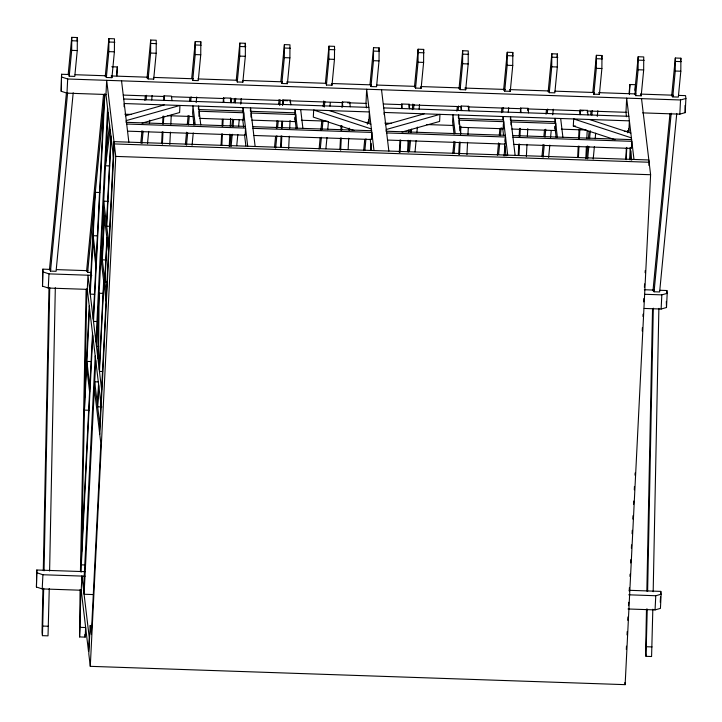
<?xml version="1.0" encoding="UTF-8"?>
<svg xmlns="http://www.w3.org/2000/svg" width="722" height="722" viewBox="0 0 722 722"><rect width="100%" height="100%" fill="white"/><g stroke="black" fill="none" stroke-linecap="round" stroke-linejoin="round"><path stroke-width="1.08" d="M97.921 358.59L98.373 308.285M98.499 363.41L99.122 293.258L103.363 293.403M42.923 588.385L42.038 632.255L42.445 635.658L48.022 635.847L49.258 588.547M43.284 570.389L48.979 288.078M42.445 635.658L43.69 588.349M44.042 570.84L49.746 287.509M49.61 571.03L55.323 287.699M80.07 589.657L79.591 636.93L85.16 637.12L85.638 627.526L80.07 627.337L79.591 636.93M80.431 571.662L86.117 289.351M80.07 627.337L80.828 589.621M81.18 572.113L86.893 288.782M646.488 609.061L645.603 652.932L646.009 656.334L651.587 656.524L652.823 609.215M646.849 591.065L652.544 308.754M646.009 656.334L647.255 609.025M647.607 591.517L653.311 308.186M653.175 591.706L658.879 308.375M50.757 269.414L42.869 269.144L42.499 286.147L48.275 288.042L87.705 289.387M42.499 286.147L42.869 269.144M48.275 288.042L48.979 273.873L43.212 271.977M85.241 571.671L36.804 570.01L36.443 587.013L42.21 588.908L81.64 590.262M69.456 74.528L61.569 74.258L61.199 91.261L66.975 93.156L106.405 94.51M36.443 587.013L36.804 570.01M61.199 91.261L61.569 74.258M42.21 588.908L42.923 574.748L37.147 572.853M66.975 93.156L67.678 78.996L61.911 77.101M69.204 76.216L71.686 50.359L71.758 37.345L77.326 37.535L77.254 50.549L74.772 76.406L69.204 76.216L68.996 74.51M84.709 397.217L89.257 306.029M89.97 291.868L94.519 200.68M89.528 308.303L84.447 410.105L88.905 410.258M81.586 551.951L92.506 333.284M93.219 319.124L104.139 100.457M92.777 335.559L81.324 564.839L84.673 564.956M104.825 94.356L93.49 321.389L96.829 321.507M106.342 77.489L108.823 51.632L108.896 38.618L114.473 38.807L114.392 51.822L111.91 77.678L106.342 77.489L106.143 75.783M83.544 589.712L95.214 356M95.927 341.831L107.596 108.119M95.764 360.54L84.086 594.251L93.003 594.558M108.138 112.659L96.468 346.37L98.697 346.452M102.127 258.142L104.248 215.652M104.446 217.358L102.325 259.848L106.567 259.992M97.479 405.105L98.544 383.86M99.248 369.691L103.67 281.165M106.504 224.506L110.917 135.98M98.743 385.566L97.687 406.811L101.928 406.955M103.869 282.871L99.456 371.397L102.632 371.505M111.125 137.685L106.703 226.212L109.888 226.32M104.762 280.289L106.883 237.8M107.091 239.496L104.97 281.995L107.091 282.067M116.91 75.927L117.361 66.947L111.784 66.758M99.492 432.018L113.995 141.647L648.843 159.968L648.735 162.152M92.335 625.586L90.214 625.514L88.797 653.843L90.286 666.334L625.135 684.655L650.603 174.733L641.533 98.643M99.762 434.292L114.266 143.922L649.114 162.242L648.952 165.509M90.286 666.334L115.755 156.412L106.685 80.332L105.972 94.492L113.562 158.082M124.085 106.739L124.247 103.544L369.384 111.946L368.852 122.569L365.485 122.451M126.179 122.605L126.278 120.583L179.958 105.457L179.607 112.542L142.026 123.128M148.127 78.924L150.609 53.058L150.681 40.053L156.25 40.242L156.178 53.247L153.696 79.113L148.127 78.924L147.929 77.218M161.656 143.182L162.215 131.918M162.612 124.031L163.01 116.143M163.795 100.367L164.02 95.864L171.448 96.116L171.989 100.656M162.369 144.229L162.992 131.864M163.38 124.004L163.777 116.134M169.805 144.481L170.419 132.117M170.807 124.256L171.258 115.267M192.702 80.449L195.184 54.583L195.256 41.578L200.824 41.768L200.752 54.773L198.27 80.638L192.702 80.449L192.494 78.743M198.379 109.13L198.532 106.089L200.77 124.87M198.893 116.305L199.146 111.242L243.72 112.767L243.359 119.852L199.904 118.363M221.085 145.221L221.645 133.949M222.042 126.07L222.376 119.301M223.224 102.407L223.45 97.894L230.878 98.156L231.419 102.695M221.853 145.14L222.421 133.904M222.809 126.034L223.152 119.292M230.652 102.659L230.878 98.156M229.226 146.521L229.849 134.157M230.237 126.287L230.634 118.426M237.267 81.974L239.749 56.108L239.821 43.103L245.399 43.293L245.327 56.307L242.845 82.164L237.267 81.974L237.069 80.268M242.89 111.865L243.106 107.623L247.709 146.232M243.413 113.092L243.359 119.852M250.372 111.062L250.534 107.876L255.137 146.485M250.94 117.072L251.148 113.029L295.713 114.554L295.361 121.63L251.906 120.15M281.842 83.499L284.324 57.643L284.396 44.629L289.964 44.818L289.892 57.832L287.41 83.689L281.842 83.499L281.634 81.794M280.515 147.252L281.075 135.989M281.472 128.101L281.806 121.341M282.591 105.565L282.88 99.934L290.307 100.187L290.849 104.735M281.282 147.171L281.842 135.935M282.239 128.074L282.573 121.332M290.19 102.443L290.307 100.187M288.656 148.551L289.278 136.196M289.666 128.326L290.063 120.466M294.901 113.444L295.099 109.401L297.338 128.182M295.163 119.933L295.415 114.87M326.416 85.025L328.889 59.168L328.97 46.163L334.539 46.352L334.466 59.357L331.985 85.214L326.416 85.025L326.209 83.319L286.833 81.974M339.936 149.292L340.504 138.028M340.892 130.14L341.118 125.628M342.02 107.605L342.3 101.973L349.728 102.226L350.269 106.766M340.658 150.329L341.271 137.974M341.668 130.104L341.894 125.61M348.139 149.463L348.699 138.227M349.096 130.366L349.204 128.119M370.982 86.55L373.464 60.693L373.536 47.688L379.113 47.878L379.032 60.883L376.55 86.739L370.982 86.55L370.783 84.853M371.316 130.998L371.415 128.976L313.673 110.033L313.321 117.117L353.951 130.447M384.14 114.581L384.239 112.451L629.385 120.854L628.853 131.476L624.359 131.323M386.171 131.512L386.279 129.491L439.96 114.365L439.608 121.44L402.028 132.036M399.311 152.45L399.934 140.059M401.504 108.508L401.73 104.004L409.157 104.257L409.699 108.805M400.087 152.369L400.701 140.005M408.995 107.641L409.157 104.257M407.569 151.503L408.129 140.267M408.526 132.397L408.634 130.15M415.556 88.075L418.038 62.218L418.11 49.213L423.679 49.403L423.606 62.408L421.125 88.274L415.556 88.075L415.349 86.378M458.38 118.029L458.524 114.997L460.771 133.778M458.939 124.193L459.147 120.15L503.712 121.675L503.36 128.76L459.905 127.271M460.122 89.609L462.603 63.744L462.676 50.739L468.253 50.928L468.181 63.933L465.699 89.799L460.122 89.609L459.923 87.904M458.741 154.49L459.354 142.099M459.923 130.826L460.149 126.323M460.934 110.547L461.159 106.044L468.587 106.296L469.129 110.836M459.508 154.4L460.131 142.044M460.519 134.175L460.916 126.314M468.416 109.672L468.587 106.296M466.944 154.661L467.558 142.297M467.955 134.436L468.289 127.695M502.936 119.708L503.099 116.522L507.701 155.14M503.306 124.022L503.36 128.76M504.696 91.134L507.178 65.269L507.25 52.264L512.819 52.453L512.746 65.467L510.264 91.324L504.696 91.134L504.488 89.429M505.039 141.377L505.183 138.335M510.373 119.969L510.526 116.784L515.129 155.392M510.986 124.969L511.14 121.928L555.714 123.453L555.362 130.538L511.907 129.048M518.225 155.401L518.784 144.129M519.181 136.241L519.578 128.354M520.363 112.587L520.589 108.074L528.017 108.327L528.558 112.876M519.001 155.32L519.56 144.084M519.948 136.214L520.345 128.354M527.899 110.583L528.017 108.327M526.365 156.692L526.988 144.337M527.376 136.467L527.773 128.606M549.271 92.66L551.743 66.803L551.825 53.789L557.393 53.979L557.321 66.993L554.839 92.849L549.271 92.66L549.063 90.954M554.893 122.352L555.101 118.309L557.339 137.081M555.155 128.832L555.308 125.799M615.018 139.707L573.313 126.025L573.674 118.94L631.416 137.884L631.317 139.906M577.654 157.432L578.214 146.169M578.611 138.281L579.062 129.265M579.793 114.617L580.019 110.114L587.446 110.367L587.988 114.906M578.421 157.351L578.981 146.115M579.378 138.254L579.829 129.265M587.329 112.623L587.446 110.367M585.795 158.732L586.417 146.367M586.806 138.507L587.203 130.637M593.538 94.474L593.637 92.479L593.836 94.185L599.404 94.374L601.886 68.518L601.967 55.513L596.39 55.314L592.852 92.245M593.836 94.185L596.318 68.328L596.39 55.314M625.803 159.255L626.371 148.001M626.164 159.715L626.786 147.369M627.517 132.776L627.626 130.529M629.422 94.609L629.927 84.51L635.495 84.7L634.999 94.69M629.62 159.77L630.243 147.405M630.387 159.815L630.838 150.826M635.622 95.62L638.104 69.754L638.176 56.749L643.744 56.939L643.672 69.944L641.19 95.809L635.622 95.62L635.423 93.914M626.317 649.538L626.479 646.163M627.048 634.918L627.21 631.542M627.77 620.297L627.941 616.922M628.501 605.677L628.672 602.301M629.232 591.047L629.404 587.681M629.963 576.427L630.08 574.18M630.64 562.934L630.811 559.559M631.371 548.305L631.542 544.929M632.102 533.684L632.264 530.309M632.833 519.064L632.995 515.688M633.564 504.443L633.726 501.068M634.295 489.814L634.457 486.438M635.017 475.193L635.134 472.946M642.219 331.028L642.39 327.662M642.95 316.453L643.058 314.205M643.681 301.877L643.843 298.511M644.403 287.293L644.575 283.936M645.134 272.717L645.242 270.479M644.223 308.447L661.126 309.034L661.83 294.865L667.2 293.349L666.857 290.515L660.107 290.28M672.769 96.892L675.25 71.027L675.323 58.022L680.891 58.211L680.819 71.216L678.337 97.082L672.769 96.892L672.561 95.187M666.316 301.408L666.496 307.518L661.126 309.034M666.749 292.69L666.857 290.515M666.496 307.518L667.2 293.349M628.023 608.98L655.062 609.9L655.775 595.74L661.135 594.224L660.801 591.39L629.259 590.307M642.652 112.876L679.826 114.148L680.53 99.979L685.9 98.472L685.557 95.629L678.806 95.403M660.26 602.283L660.531 596.832M660.693 593.565L660.801 591.39M685.07 105.439L685.196 112.632L679.826 114.148M661.135 594.224L660.431 608.393L655.062 609.9M685.196 112.632L685.9 98.472M49.421 270.091L66.388 93.291M68.211 74.276L71.758 37.345M73.202 92.777L56.072 271.291L50.504 271.102L67.633 92.587M77.11 39.773L77.326 37.535M86.568 271.364L103.526 94.564M105.25 76.667L108.896 38.618M90.99 272.483L87.642 272.375L104.771 93.86M116.558 75.305L117.361 66.947M140.808 142.992L141.99 130.682M144.887 100.475L145.312 95.999M147.035 78.093L150.681 40.053M141.927 143.57L143.109 131.214M146.124 99.78L146.557 95.286M147.496 143.759L148.678 131.404M149.436 123.543L149.761 120.177M151.701 99.97L152.125 95.475M185.374 144.517L186.556 132.216M187.305 124.383L188.171 115.43M189.561 100.881L189.886 97.524M191.709 78.499L195.256 41.578M186.493 145.095L187.684 132.74M188.433 124.879L189.299 115.899M190.698 101.306L191.131 96.811M200.608 44.006L200.824 41.768M192.07 145.284L193.252 132.929M194.218 122.83L194.01 125.077L192.603 112.984L192.964 105.899L195.202 124.68M196.158 102.623L196.7 97.01M229.948 146.052L231.022 134.861M231.879 125.908L232.52 119.193M234.136 102.407L234.46 99.049M236.284 80.034L239.821 43.103M231.067 146.62L232.249 134.265M233.007 126.413L233.648 119.671M235.273 102.831L235.697 98.345M245.074 46.65L245.399 43.293M236.744 145.691L237.827 134.463M238.576 126.603L239.226 119.861M240.733 104.148L241.274 98.535M274.513 147.577L275.587 136.386M276.345 128.552L277.095 120.718M278.701 103.932L279.134 99.456M280.849 81.559L284.396 44.629M275.642 148.145L276.824 135.799M277.573 127.938L278.223 121.197M279.73 105.484L280.271 99.871M319.088 149.102L320.162 137.911M320.911 130.077L321.768 121.125M323.167 106.585L323.709 100.99M325.423 83.084L328.97 46.163M320.315 148.551L321.389 137.324M322.147 129.464L323.014 120.484M324.304 107.009L324.837 101.396M325.884 148.741L326.967 137.514M327.716 129.653L328.474 121.792M329.981 106.08L330.306 102.704M363.662 150.627L364.736 139.436M369.998 84.609L373.536 47.688M364.89 150.077L365.964 138.85M367.363 124.256L367.579 122.009M378.788 51.235L379.113 47.878M370.458 150.266L371.108 143.534M408.228 152.152L409.302 140.961M410.159 132.018L410.376 129.78M412.307 109.636L412.849 104.04M414.455 87.254L418.11 49.213M409.455 151.602L410.538 140.375M411.287 132.514L411.612 129.148M413.553 108.941L413.986 104.446M423.462 51.641L423.679 49.403M415.033 151.791L416.107 140.564M416.865 132.704L417.397 127.09M419.121 109.13L419.554 104.636M452.802 153.678L453.985 141.377M456.882 111.161L457.315 106.685M459.03 88.779L462.676 50.739M454.03 153.127L455.104 141.9M458.127 110.466L458.551 105.972M497.368 155.212L498.55 142.902M499.308 135.068L499.949 128.354M501.456 112.686L501.88 108.21M503.604 90.313L507.25 52.264M498.604 154.652L499.678 143.425M500.427 135.574L501.185 127.713M502.692 111.991L503.126 107.506M512.611 54.691L512.819 52.453M504.064 155.97L505.03 145.862M508.261 112.181L508.694 107.695M541.942 156.737L543.124 144.427M543.874 136.593L544.523 129.879M546.022 114.211L546.455 109.735M548.169 91.838L551.825 53.789M543.061 157.306L544.253 144.96M545.002 137.099L545.76 129.238M547.267 113.516L547.691 109.031M557.068 57.336L557.393 53.979M548.639 157.495L549.821 145.149M550.57 137.288L551.22 130.547M552.727 114.834L553.269 109.221M586.517 158.262L587.699 145.952M588.448 138.119L589.089 131.404M590.704 114.627L591.02 111.269M587.636 158.831L588.818 146.485M589.576 138.624L590.325 130.763M591.832 115.042L592.266 110.556M601.751 57.751L601.967 55.513M593.204 159.02L594.386 146.674M595.145 138.814L595.686 133.2M597.302 116.359L597.834 110.746M629.124 92.858L629.927 84.51M634.954 90.322L638.176 56.749M652.986 290.758L669.953 113.968M671.668 96.062L675.323 58.022M676.767 113.453L659.637 291.959L654.069 291.769L671.198 113.255M680.675 60.449L680.891 58.211M106.242 150.754L109.6 124.879M110.168 129.698L105.484 165.78L109.735 165.925M125.7 115.764L164.201 104.916M385.701 124.671L424.202 113.823M72.164 40.757L77.732 40.946M109.302 42.029L114.879 42.219M151.088 43.455L156.665 43.645M195.662 44.99L201.23 45.179M240.227 46.515L245.805 46.704M284.802 48.04L290.37 48.23M329.376 49.565L334.945 49.755M373.942 51.091L379.519 51.28M418.516 52.616L424.085 52.805M463.082 54.141L468.659 54.34M507.656 55.675L513.225 55.865M552.231 57.2L557.799 57.39M596.796 58.726L602.374 58.915M638.582 60.161L644.15 60.35M675.729 61.424L681.297 61.623M71.686 50.359L77.254 50.549M108.823 51.632L114.392 51.822M150.609 53.058L156.178 53.247M195.184 54.583L200.752 54.773M239.749 56.108L245.327 56.307M284.324 57.643L289.892 57.832M328.889 59.168L334.466 59.357M373.464 60.693L379.032 60.883M418.038 62.218L423.606 62.408M462.603 63.744L468.181 63.933M507.178 65.269L512.746 65.467M551.743 66.803L557.321 66.993M596.318 68.328L601.886 68.518M638.104 69.754L643.672 69.944M675.25 71.027L680.819 71.216M75.088 74.718L106.621 75.801M111.125 75.954L148.299 77.227M153.93 77.425L193.352 78.77M197.855 78.924L237.276 80.277M242.908 80.467L282.329 81.821M331.894 83.517L371.316 84.871M376.947 85.061L415.24 86.369M460.293 87.913L420.872 86.568L421.125 88.274M464.797 88.066L505.346 89.456M509.849 89.609L549.271 90.963M554.902 91.153L594.332 92.506M598.836 92.66L636.001 93.932M640.504 94.086L673.175 95.205M67.678 78.996L680.53 99.979M123.3 95.087L163.858 96.477M171.746 96.748L224.695 98.562M230.327 98.752L287.78 100.719M290.036 100.8L342.986 102.614M347.49 102.768L366.641 103.417M383.535 103.995L401.567 104.618M409.446 104.889L461.268 106.657M468.027 106.892L520.977 108.706M527.737 108.941L582.943 110.827M587.446 110.98L626.876 112.334M123.706 99.004L368.843 107.407M383.698 107.912L628.844 116.305M198.947 109.536L243.513 111.071M250.94 111.323L295.515 112.849M458.939 118.444L503.514 119.969M510.941 120.231L555.507 121.756M573.313 126.025L575.569 126.097M124.843 114.211L131.585 114.437M167.567 115.673L193.433 116.558M301.39 120.258L327.247 121.143M384.835 123.119L391.586 123.345M426.44 124.545L453.434 125.466M561.382 129.166L586.12 130.014M126.485 122.325L245.345 126.395M252.772 126.657L371.622 130.727M386.487 131.233L505.337 135.303M512.764 135.555L631.624 139.626M126.693 124.031L245.543 128.101L245.191 135.185L127.46 131.151M252.971 128.354L371.83 132.424L371.478 139.508L253.738 135.474M386.685 132.938L505.544 137.009L505.183 144.093L387.452 140.059M512.972 137.261L631.822 141.331L631.47 148.416L513.739 144.382M115.755 156.412L650.603 174.733M99.78 192.485L95.322 192.332L90.241 294.134L94.699 294.287M108.174 201.339L103.715 201.185L108.869 244.343M97.398 235.85L93.156 235.706L96.134 260.687M56.388 269.604L87.922 270.687M644.331 289.739L654.475 290.091M48.979 273.873L91.793 275.344M644.936 294.287L661.83 294.865M91.125 361.56L86.875 361.415L89.853 386.396M98.039 381.902L94.699 381.785L99.844 424.942M42.923 574.748L85.106 576.192M628.736 594.811L655.775 595.74M42.923 626.064L48.5 626.254M646.488 646.731L652.065 646.921M589.432 119.482L630.838 133.065M329.431 110.574L370.846 124.157M640.992 94.104L641.19 95.809M653.861 290.073L654.069 291.769M633.988 159.463L626.678 98.138L625.965 112.307L626.497 116.765M628.528 128.751L628.853 131.476M630.225 147.983L631.687 160.248M599.206 92.678L599.404 94.374M580.019 110.114L580.56 114.654M560.669 118.498L562.907 137.279M624.891 682.57L625.135 684.655M554.875 126.494L556.193 137.541M520.589 108.074L521.131 112.623M510.066 89.618L510.264 91.324M502.702 128.254L503.487 134.87M504.543 143.696L505.987 155.835M465.491 88.093L465.699 89.799M461.159 106.044L461.701 110.583M455.194 133.588L452.956 114.807L452.604 121.892L454.048 134.039M401.73 104.004L402.271 108.544M381.532 89.745L388.851 151.06M373.987 150.555L366.677 89.23L365.973 103.399L366.505 107.858M368.527 119.843L368.852 122.569M370.224 139.075L371.559 150.221M342.3 101.973L342.842 106.513M331.777 83.517L331.985 85.214M300.677 109.591L302.915 128.372M294.883 117.587L296.2 128.633M287.212 81.983L287.41 83.689M282.88 99.934L283.421 104.473M242.637 80.458L242.845 82.164M242.7 119.347L243.621 127.072M244.541 134.788L245.859 145.826M223.45 97.894L223.991 102.443M164.02 95.864L164.562 100.403M153.497 77.407L153.696 79.113M121.54 80.837L128.85 142.162M111.711 75.972L111.91 77.678M103.363 208.27L108.508 251.427M101.242 250.769L106.387 293.917M100.89 257.844L106.035 301.002M92.894 241.022L95.873 266.003M87.443 270.669L87.642 272.375M101.612 389.528L87.985 275.208L87.272 289.378L100.909 403.688M94.347 388.869L100.845 443.38L91.297 634.593L90.214 625.514M86.613 366.731L89.591 391.712M50.296 269.396L50.504 271.102M84.853 634.566L85.16 637.12M81.92 576.084L81.216 590.244L88.526 651.569L89.23 637.409L81.92 576.084"/></g></svg>
